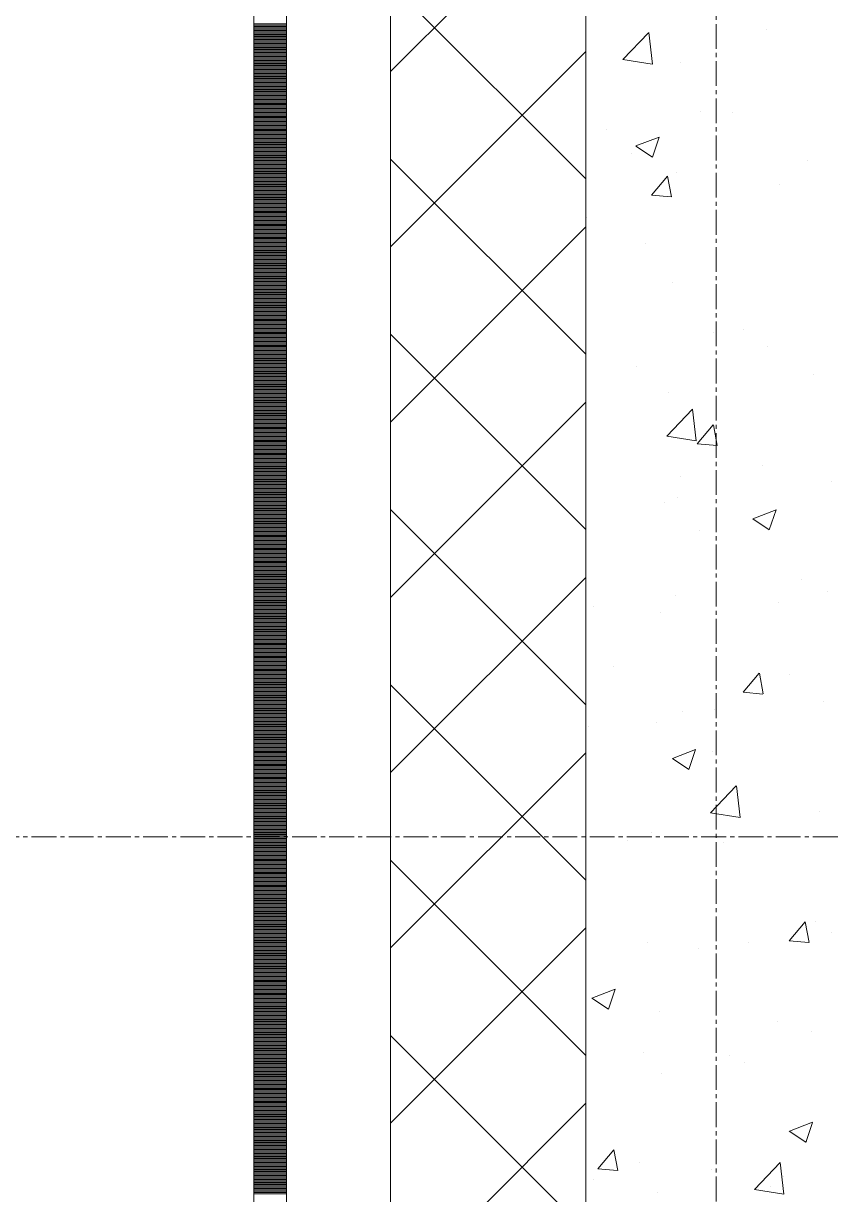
# Model space of a CAD drawing. Header units: millimetres. Extents: x 538266 to 1167394, y 114608 to 637157.
# Drawn here: x 828706 to 829327, y 143438 to 144338 of the extents above; entities that cross this region are included whole.
import ezdxf
from ezdxf.enums import TextEntityAlignment as Align

# ---------------------------------------------------------------- set-up
doc = ezdxf.new("R2010")
doc.units = ezdxf.units.MM
doc.linetypes.add('CENTER2', pattern=[28.575, 19.05, -3.175, 3.175, -3.175])
doc.linetypes.add('DASHED', pattern=[19.05, 12.7, -6.35])
doc.layers.get('Defpoints').update_dxf_attribs({"color": 140})
doc.layers.add('АР_Делит', color=120, linetype='Continuous', lineweight=0, plot=False)
for name, color, linetype, lineweight in [('АР_Стены ПЕНОблок', 52, 'Continuous', 20), ('АР_Тонкая', 254, 'Continuous', 5), ('АР_Утеплитель', 31, 'Continuous', 0), ('АР_Штриховка', 8, 'Continuous', 0)]:
    doc.layers.add(name, color=color, linetype=linetype, lineweight=lineweight)
doc.layers.add('РД_Оси_100', color=7, linetype='Continuous', lineweight=0, true_color=0x525252)
doc.styles.add('style1', font='ARIALN.TTF')

# ---------------------------------------------------------------- blocks, each defined once
blk = doc.blocks.new('2_этаж')
at = {"layer": 'АР_Стены ПЕНОблок', "color": 18, "linetype": 'Continuous', "lineweight": 20, "true_color": 0x000000}
blk.add_line((672773.57, 213213.25), (672773.57, 137013.25), dxfattribs=at)
at = {"layer": 'АР_Тонкая', "color": 18, "linetype": 'Continuous', "lineweight": 5, "true_color": 0x000000}
for p, q in [((672518.57, 213213.25), (672518.57, 137013.25)), ((672543.57, 213213.25), (672543.57, 137013.25)), ((672543.57, 137013.25), (672543.57, 213213.25)), ((672623.57, 137013.25), (672623.57, 213213.25))]:
    blk.add_line(p, q, dxfattribs=at)
at = {"layer": 'АР_Утеплитель', "color": 18, "linetype": 'Continuous', "lineweight": 0, "true_color": 0x000000}
for p, q in [((672623.57, 213213.25), (672623.57, 137013.25)), ((672773.57, 137013.25), (672773.57, 213213.25))]:
    blk.add_line(p, q, dxfattribs=at)
at = {"layer": 'АР_Штриховка', "color": 18, "linetype": 'Continuous', "lineweight": 0, "true_color": 0x000000}
for p, q in [((672623.57, 144301.45), (672773.57, 144451.45)), ((672773.57, 144218.88), (672623.57, 144368.88)), ((672518.57, 144338), (672543.57, 144338)), ((672518.57, 144337), (672543.57, 144337)), ((672518.57, 144336), (672543.57, 144336)), ((672518.57, 144335), (672543.57, 144335)), ((672518.57, 144334), (672543.57, 144334)), ((672518.57, 144333), (672543.57, 144333)), ((672518.57, 144332), (672543.57, 144332)), ((672518.57, 144331), (672543.57, 144331)), ((672518.57, 144330), (672543.57, 144330)), ((672518.57, 144329), (672543.57, 144329)), ((672518.57, 144328), (672543.57, 144328)), ((672518.57, 144327), (672543.57, 144327)), ((672518.57, 144326), (672543.57, 144326)), ((672518.57, 144325), (672543.57, 144325)), ((672801.96, 144310.69), (672821.74, 144331.31)), ((672824.59, 144307.19), (672821.78, 144331.32)), ((672912.5, 144333.44), (672912.5, 144333.44)), ((672518.57, 144324), (672543.57, 144324)), ((672518.57, 144323), (672543.57, 144323)), ((672518.57, 144322), (672543.57, 144322)), ((672518.57, 144321), (672543.57, 144321)), ((672518.57, 144320), (672543.57, 144320)), ((672518.57, 144319), (672543.57, 144319)), ((672518.57, 144318), (672543.57, 144318)), ((672518.57, 144317), (672543.57, 144317)), ((672518.57, 144316), (672543.57, 144316)), ((672623.57, 144166.75), (672773.57, 144316.75)), ((672518.57, 144315), (672543.57, 144315)), ((672518.57, 144314), (672543.57, 144314)), ((672518.57, 144313), (672543.57, 144313)), ((672518.57, 144312), (672543.57, 144312)), ((672518.57, 144311), (672543.57, 144311)), ((672518.57, 144310), (672543.57, 144310)), ((672518.57, 144309), (672543.57, 144309)), ((672518.57, 144308), (672543.57, 144308)), ((672518.57, 144307), (672543.57, 144307)), ((672801.99, 144310.62), (672824.58, 144307.12)), ((672845.94, 144308.37), (672845.94, 144308.37)), ((672518.57, 144306), (672543.57, 144306)), ((672518.57, 144305), (672543.57, 144305)), ((672518.57, 144304), (672543.57, 144304)), ((672518.57, 144303), (672543.57, 144303)), ((672518.57, 144302), (672543.57, 144302)), ((672518.57, 144301), (672543.57, 144301)), ((672518.57, 144300), (672543.57, 144300)), ((672518.57, 144299), (672543.57, 144299)), ((672518.57, 144298), (672543.57, 144298)), ((672518.57, 144297), (672543.57, 144297)), ((672518.57, 144296), (672543.57, 144296)), ((672518.57, 144295), (672543.57, 144295)), ((672518.57, 144294), (672543.57, 144294)), ((672518.57, 144293), (672543.57, 144293)), ((672518.57, 144292), (672543.57, 144292)), ((672518.57, 144291), (672543.57, 144291)), ((672518.57, 144290), (672543.57, 144290)), ((672518.57, 144289), (672543.57, 144289)), ((672518.57, 144288), (672543.57, 144288)), ((672518.57, 144287), (672543.57, 144287)), ((672518.57, 144286), (672543.57, 144286)), ((672518.57, 144285), (672543.57, 144285)), ((672518.57, 144284), (672543.57, 144284)), ((672518.57, 144283), (672543.57, 144283)), ((672518.57, 144282), (672543.57, 144282)), ((672518.57, 144281), (672543.57, 144281)), ((672518.57, 144280), (672543.57, 144280)), ((672518.57, 144279), (672543.57, 144279)), ((672518.57, 144278), (672543.57, 144278)), ((672518.57, 144277), (672543.57, 144277)), ((672518.57, 144276), (672543.57, 144276)), ((672518.57, 144275), (672543.57, 144275)), ((672518.57, 144274), (672543.57, 144274)), ((672518.57, 144273), (672543.57, 144273)), ((672518.57, 144272), (672543.57, 144272)), ((672518.57, 144271), (672543.57, 144271)), ((672861.59, 144270.66), (672861.59, 144270.66)), ((672518.57, 144270), (672543.57, 144270)), ((672518.57, 144269), (672543.57, 144269)), ((672518.57, 144268), (672543.57, 144268)), ((672518.57, 144267), (672543.57, 144267)), ((672518.57, 144266), (672543.57, 144266)), ((672518.57, 144265), (672543.57, 144265)), ((672518.57, 144264), (672543.57, 144264)), ((672518.57, 144263), (672543.57, 144263)), ((672518.57, 144262), (672543.57, 144262)), ((672885.94, 144269.75), (672885.94, 144269.75)), ((672518.57, 144261), (672543.57, 144261)), ((672518.57, 144260), (672543.57, 144260)), ((672518.57, 144259), (672543.57, 144259)), ((672518.57, 144258), (672543.57, 144258)), ((672518.57, 144257), (672543.57, 144257)), ((672518.57, 144256), (672543.57, 144256)), ((672518.57, 144255), (672543.57, 144255)), ((672518.57, 144254), (672543.57, 144254)), ((672518.57, 144253), (672543.57, 144253)), ((672789.74, 144257.08), (672789.74, 144257.08)), ((672518.57, 144252), (672543.57, 144252)), ((672518.57, 144251), (672543.57, 144251)), ((672518.57, 144250), (672543.57, 144250)), ((672518.57, 144249), (672543.57, 144249)), ((672518.57, 144248), (672543.57, 144248)), ((672518.57, 144247), (672543.57, 144247)), ((672518.57, 144246), (672543.57, 144246)), ((672518.57, 144245), (672543.57, 144245)), ((672518.57, 144244), (672543.57, 144244)), ((672811.96, 144244.12), (672824.6, 144235.6)), ((672812.02, 144244.25), (672829.8, 144251.07)), ((672824.61, 144235.6), (672829.76, 144250.95)), ((672518.57, 144243), (672543.57, 144243)), ((672518.57, 144242), (672543.57, 144242)), ((672518.57, 144241), (672543.57, 144241)), ((672518.57, 144240), (672543.57, 144240)), ((672518.57, 144239), (672543.57, 144239)), ((672518.57, 144238), (672543.57, 144238)), ((672518.57, 144237), (672543.57, 144237)), ((672518.57, 144236), (672543.57, 144236)), ((672518.57, 144235), (672543.57, 144235)), ((672808.41, 144238.45), (672808.41, 144238.45)), ((672518.57, 144234), (672543.57, 144234)), ((672518.57, 144233), (672543.57, 144233)), ((672518.57, 144232), (672543.57, 144232)), ((672518.57, 144231), (672543.57, 144231)), ((672518.57, 144230), (672543.57, 144230)), ((672518.57, 144229), (672543.57, 144229)), ((672518.57, 144228), (672543.57, 144228)), ((672518.57, 144227), (672543.57, 144227)), ((672518.57, 144226), (672543.57, 144226)), ((672773.57, 144084.18), (672623.57, 144234.18)), ((672944, 144232.72), (672944, 144232.72)), ((672518.57, 144225), (672543.57, 144225)), ((672518.57, 144224), (672543.57, 144224)), ((672518.57, 144223), (672543.57, 144223)), ((672518.57, 144222), (672543.57, 144222)), ((672518.57, 144221), (672543.57, 144221)), ((672518.57, 144220), (672543.57, 144220)), ((672518.57, 144219), (672543.57, 144219)), ((672518.57, 144218), (672543.57, 144218)), ((672518.57, 144217), (672543.57, 144217)), ((672823.88, 144206.49), (672836.13, 144221.08)), ((672839.21, 144205.19), (672836.27, 144221.11)), ((672842.85, 144223.81), (672842.85, 144223.81)), ((672518.57, 144216), (672543.57, 144216)), ((672518.57, 144215), (672543.57, 144215)), ((672518.57, 144214), (672543.57, 144214)), ((672518.57, 144213), (672543.57, 144213)), ((672518.57, 144212), (672543.57, 144212)), ((672518.57, 144211), (672543.57, 144211)), ((672518.57, 144210), (672543.57, 144210)), ((672518.57, 144209), (672543.57, 144209)), ((672518.57, 144208), (672543.57, 144208)), ((672922.45, 144214.89), (672922.45, 144214.89)), ((672518.57, 144207), (672543.57, 144207)), ((672518.57, 144206), (672543.57, 144206)), ((672518.57, 144205), (672543.57, 144205)), ((672518.57, 144204), (672543.57, 144204)), ((672518.57, 144203), (672543.57, 144203)), ((672518.57, 144202), (672543.57, 144202)), ((672518.57, 144201), (672543.57, 144201)), ((672518.57, 144200), (672543.57, 144200)), ((672518.57, 144199), (672543.57, 144199)), ((672823.88, 144206.49), (672839.06, 144205.16)), ((672518.57, 144198), (672543.57, 144198)), ((672518.57, 144197), (672543.57, 144197)), ((672518.57, 144196), (672543.57, 144196)), ((672518.57, 144195), (672543.57, 144195)), ((672518.57, 144194), (672543.57, 144194)), ((672518.57, 144193), (672543.57, 144193)), ((672518.57, 144192), (672543.57, 144192)), ((672518.57, 144191), (672543.57, 144191)), ((672518.57, 144190), (672543.57, 144190)), ((672518.57, 144189), (672543.57, 144189)), ((672518.57, 144188), (672543.57, 144188)), ((672518.57, 144187), (672543.57, 144187)), ((672518.57, 144186), (672543.57, 144186)), ((672518.57, 144185), (672543.57, 144185)), ((672518.57, 144184), (672543.57, 144184)), ((672518.57, 144183), (672543.57, 144183)), ((672518.57, 144182), (672543.57, 144182)), ((672518.57, 144181), (672543.57, 144181)), ((672623.57, 144032.04), (672773.57, 144182.04)), ((672774.32, 144189.46), (672774.32, 144189.46)), ((672518.57, 144180), (672543.57, 144180)), ((672518.57, 144179), (672543.57, 144179)), ((672518.57, 144178), (672543.57, 144178)), ((672518.57, 144177), (672543.57, 144177)), ((672518.57, 144176), (672543.57, 144176)), ((672518.57, 144175), (672543.57, 144175)), ((672518.57, 144174), (672543.57, 144174)), ((672518.57, 144173), (672543.57, 144173)), ((672518.57, 144172), (672543.57, 144172)), ((672518.57, 144171), (672543.57, 144171)), ((672518.57, 144170), (672543.57, 144170)), ((672518.57, 144169), (672543.57, 144169)), ((672518.57, 144168), (672543.57, 144168)), ((672518.57, 144167), (672543.57, 144167)), ((672518.57, 144166), (672543.57, 144166)), ((672518.57, 144165), (672543.57, 144165)), ((672518.57, 144164), (672543.57, 144164)), ((672518.57, 144163), (672543.57, 144163)), ((672819.12, 144169.56), (672819.12, 144169.56)), ((672518.57, 144162), (672543.57, 144162)), ((672518.57, 144161), (672543.57, 144161)), ((672518.57, 144160), (672543.57, 144160)), ((672518.57, 144159), (672543.57, 144159)), ((672518.57, 144158), (672543.57, 144158)), ((672518.57, 144157), (672543.57, 144157)), ((672518.57, 144156), (672543.57, 144156)), ((672518.57, 144155), (672543.57, 144155)), ((672518.57, 144154), (672543.57, 144154)), ((672518.57, 144153), (672543.57, 144153)), ((672518.57, 144152), (672543.57, 144152)), ((672518.57, 144151), (672543.57, 144151)), ((672518.57, 144150), (672543.57, 144150)), ((672518.57, 144149), (672543.57, 144149)), ((672518.57, 144148), (672543.57, 144148)), ((672518.57, 144147), (672543.57, 144147)), ((672518.57, 144146), (672543.57, 144146)), ((672518.57, 144145), (672543.57, 144145)), ((672518.57, 144144), (672543.57, 144144)), ((672518.57, 144143), (672543.57, 144143)), ((672518.57, 144142), (672543.57, 144142)), ((672518.57, 144141), (672543.57, 144141)), ((672518.57, 144140), (672543.57, 144140)), ((672518.57, 144139), (672543.57, 144139)), ((672518.57, 144138), (672543.57, 144138)), ((672518.57, 144137), (672543.57, 144137)), ((672518.57, 144136), (672543.57, 144136)), ((672839.76, 144139.26), (672839.76, 144139.26)), ((672518.57, 144135), (672543.57, 144135)), ((672518.57, 144134), (672543.57, 144134)), ((672518.57, 144133), (672543.57, 144133)), ((672518.57, 144132), (672543.57, 144132)), ((672518.57, 144131), (672543.57, 144131)), ((672518.57, 144130), (672543.57, 144130)), ((672518.57, 144129), (672543.57, 144129)), ((672518.57, 144128), (672543.57, 144128)), ((672518.57, 144127), (672543.57, 144127)), ((672518.57, 144126), (672543.57, 144126)), ((672518.57, 144125), (672543.57, 144125)), ((672518.57, 144124), (672543.57, 144124)), ((672518.57, 144123), (672543.57, 144123)), ((672518.57, 144122), (672543.57, 144122)), ((672518.57, 144121), (672543.57, 144121)), ((672518.57, 144120), (672543.57, 144120)), ((672518.57, 144119), (672543.57, 144119)), ((672518.57, 144118), (672543.57, 144118)), ((672518.57, 144117), (672543.57, 144117)), ((672518.57, 144116), (672543.57, 144116)), ((672518.57, 144115), (672543.57, 144115)), ((672518.57, 144114), (672543.57, 144114)), ((672518.57, 144113), (672543.57, 144113)), ((672518.57, 144112), (672543.57, 144112)), ((672518.57, 144111), (672543.57, 144111)), ((672518.57, 144110), (672543.57, 144110)), ((672518.57, 144109), (672543.57, 144109)), ((672518.57, 144108), (672543.57, 144108)), ((672518.57, 144107), (672543.57, 144107)), ((672518.57, 144106), (672543.57, 144106)), ((672518.57, 144105), (672543.57, 144105)), ((672518.57, 144104), (672543.57, 144104)), ((672518.57, 144103), (672543.57, 144103)), ((672518.57, 144102), (672543.57, 144102)), ((672518.57, 144101), (672543.57, 144101)), ((672518.57, 144100), (672543.57, 144100)), ((672871.33, 144100.57), (672871.33, 144100.57)), ((672894.54, 144102.93), (672894.54, 144102.93)), ((672518.57, 144099), (672543.57, 144099)), ((672518.57, 144098), (672543.57, 144098)), ((672518.57, 144097), (672543.57, 144097)), ((672518.57, 144096), (672543.57, 144096)), ((672518.57, 144095), (672543.57, 144095)), ((672518.57, 144094), (672543.57, 144094)), ((672518.57, 144093), (672543.57, 144093)), ((672518.57, 144092), (672543.57, 144092)), ((672518.57, 144091), (672543.57, 144091)), ((672773.57, 143949.48), (672623.57, 144099.48)), ((672912.72, 144090.5), (672912.72, 144090.5)), ((672518.57, 144090), (672543.57, 144090)), ((672518.57, 144089), (672543.57, 144089)), ((672518.57, 144088), (672543.57, 144088)), ((672518.57, 144087), (672543.57, 144087)), ((672518.57, 144086), (672543.57, 144086)), ((672518.57, 144085), (672543.57, 144085)), ((672518.57, 144084), (672543.57, 144084)), ((672518.57, 144083), (672543.57, 144083)), ((672518.57, 144082), (672543.57, 144082)), ((672518.57, 144081), (672543.57, 144081)), ((672518.57, 144080), (672543.57, 144080)), ((672518.57, 144079), (672543.57, 144079)), ((672518.57, 144078), (672543.57, 144078)), ((672518.57, 144077), (672543.57, 144077)), ((672518.57, 144076), (672543.57, 144076)), ((672518.57, 144075), (672543.57, 144075)), ((672518.57, 144074), (672543.57, 144074)), ((672518.57, 144073), (672543.57, 144073)), ((672812.51, 144074.54), (672812.51, 144074.54)), ((672518.57, 144072), (672543.57, 144072)), ((672518.57, 144071), (672543.57, 144071)), ((672518.57, 144070), (672543.57, 144070)), ((672518.57, 144069), (672543.57, 144069)), ((672518.57, 144068), (672543.57, 144068)), ((672518.57, 144067), (672543.57, 144067)), ((672518.57, 144066), (672543.57, 144066)), ((672518.57, 144065), (672543.57, 144065)), ((672518.57, 144064), (672543.57, 144064)), ((672948.1, 144068.81), (672948.1, 144068.81)), ((672518.57, 144063), (672543.57, 144063)), ((672518.57, 144062), (672543.57, 144062)), ((672518.57, 144061), (672543.57, 144061)), ((672518.57, 144060), (672543.57, 144060)), ((672518.57, 144059), (672543.57, 144059)), ((672518.57, 144058), (672543.57, 144058)), ((672518.57, 144057), (672543.57, 144057)), ((672518.57, 144056), (672543.57, 144056)), ((672518.57, 144055), (672543.57, 144055)), ((672836.67, 144054.7), (672836.67, 144054.7)), ((672518.57, 144054), (672543.57, 144054)), ((672518.57, 144053), (672543.57, 144053)), ((672518.57, 144052), (672543.57, 144052)), ((672518.57, 144051), (672543.57, 144051)), ((672518.57, 144050), (672543.57, 144050)), ((672518.57, 144049), (672543.57, 144049)), ((672518.57, 144048), (672543.57, 144048)), ((672518.57, 144047), (672543.57, 144047)), ((672518.57, 144046), (672543.57, 144046)), ((672623.57, 143897.34), (672773.57, 144047.34)), ((672518.57, 144045), (672543.57, 144045)), ((672518.57, 144044), (672543.57, 144044)), ((672518.57, 144043), (672543.57, 144043)), ((672518.57, 144042), (672543.57, 144042)), ((672518.57, 144041), (672543.57, 144041)), ((672518.57, 144040), (672543.57, 144040)), ((672518.57, 144039), (672543.57, 144039)), ((672518.57, 144038), (672543.57, 144038)), ((672518.57, 144037), (672543.57, 144037)), ((672835.63, 144021.22), (672855.41, 144041.84)), ((672858.26, 144017.72), (672855.46, 144041.85)), ((672518.57, 144036), (672543.57, 144036)), ((672518.57, 144035), (672543.57, 144035)), ((672518.57, 144034), (672543.57, 144034)), ((672518.57, 144033), (672543.57, 144033)), ((672518.57, 144032), (672543.57, 144032)), ((672518.57, 144031), (672543.57, 144031)), ((672518.57, 144030), (672543.57, 144030)), ((672518.57, 144029), (672543.57, 144029)), ((672518.57, 144028), (672543.57, 144028)), ((672859.13, 144015.43), (672871.37, 144030.03)), ((672874.45, 144014.13), (672871.51, 144030.05)), ((672518.57, 144027), (672543.57, 144027)), ((672518.57, 144026), (672543.57, 144026)), ((672518.57, 144025), (672543.57, 144025)), ((672518.57, 144024), (672543.57, 144024)), ((672518.57, 144023), (672543.57, 144023)), ((672518.57, 144022), (672543.57, 144022)), ((672518.57, 144021), (672543.57, 144021)), ((672518.57, 144020), (672543.57, 144020)), ((672518.57, 144019), (672543.57, 144019)), ((672835.66, 144021.16), (672858.25, 144017.65)), ((672518.57, 144018), (672543.57, 144018)), ((672518.57, 144017), (672543.57, 144017)), ((672518.57, 144016), (672543.57, 144016)), ((672518.57, 144015), (672543.57, 144015)), ((672518.57, 144014), (672543.57, 144014)), ((672518.57, 144013), (672543.57, 144013)), ((672518.57, 144012), (672543.57, 144012)), ((672518.57, 144011), (672543.57, 144011)), ((672518.57, 144010), (672543.57, 144010)), ((672859.13, 144015.43), (672874.31, 144014.1)), ((672518.57, 144009), (672543.57, 144009)), ((672518.57, 144008), (672543.57, 144008)), ((672518.57, 144007), (672543.57, 144007)), ((672518.57, 144006), (672543.57, 144006)), ((672518.57, 144005), (672543.57, 144005)), ((672518.57, 144004), (672543.57, 144004)), ((672518.57, 144003), (672543.57, 144003)), ((672518.57, 144002), (672543.57, 144002)), ((672518.57, 144001), (672543.57, 144001)), ((672518.57, 144000), (672543.57, 144000)), ((672518.57, 143999), (672543.57, 143999)), ((672518.57, 143998), (672543.57, 143998)), ((672518.57, 143997), (672543.57, 143997)), ((672518.57, 143996), (672543.57, 143996)), ((672518.57, 143995), (672543.57, 143995)), ((672518.57, 143994), (672543.57, 143994)), ((672518.57, 143993), (672543.57, 143993)), ((672518.57, 143992), (672543.57, 143992)), ((672909.48, 143998.69), (672909.48, 143998.69)), ((672518.57, 143991), (672543.57, 143991)), ((672518.57, 143990), (672543.57, 143990)), ((672518.57, 143989), (672543.57, 143989)), ((672518.57, 143988), (672543.57, 143988)), ((672518.57, 143987), (672543.57, 143987)), ((672518.57, 143986), (672543.57, 143986)), ((672518.57, 143985), (672543.57, 143985)), ((672518.57, 143984), (672543.57, 143984)), ((672518.57, 143983), (672543.57, 143983)), ((672845.9, 143990.32), (672845.9, 143990.32)), ((672961.88, 143986.41), (672961.88, 143986.41)), ((672518.57, 143982), (672543.57, 143982)), ((672518.57, 143981), (672543.57, 143981)), ((672518.57, 143980), (672543.57, 143980)), ((672518.57, 143979), (672543.57, 143979)), ((672518.57, 143978), (672543.57, 143978)), ((672518.57, 143977), (672543.57, 143977)), ((672518.57, 143976), (672543.57, 143976)), ((672518.57, 143975), (672543.57, 143975)), ((672518.57, 143974), (672543.57, 143974)), ((672844.01, 143973.82), (672844.01, 143973.82)), ((672518.57, 143973), (672543.57, 143973)), ((672518.57, 143972), (672543.57, 143972)), ((672518.57, 143971), (672543.57, 143971)), ((672518.57, 143970), (672543.57, 143970)), ((672518.57, 143969), (672543.57, 143969)), ((672518.57, 143968), (672543.57, 143968)), ((672518.57, 143967), (672543.57, 143967)), ((672518.57, 143966), (672543.57, 143966)), ((672518.57, 143965), (672543.57, 143965)), ((672773.57, 143814.77), (672623.57, 143964.77)), ((672833.58, 143970.15), (672833.58, 143970.15)), ((672901.83, 143957.79), (672919.62, 143964.62)), ((672914.42, 143949.15), (672919.57, 143964.49)), ((672518.57, 143964), (672543.57, 143964)), ((672518.57, 143963), (672543.57, 143963)), ((672518.57, 143962), (672543.57, 143962)), ((672518.57, 143961), (672543.57, 143961)), ((672518.57, 143960), (672543.57, 143960)), ((672518.57, 143959), (672543.57, 143959)), ((672518.57, 143958), (672543.57, 143958)), ((672518.57, 143957), (672543.57, 143957)), ((672518.57, 143956), (672543.57, 143956)), ((672901.78, 143957.67), (672914.41, 143949.15)), ((672518.57, 143955), (672543.57, 143955)), ((672518.57, 143954), (672543.57, 143954)), ((672518.57, 143953), (672543.57, 143953)), ((672518.57, 143952), (672543.57, 143952)), ((672518.57, 143951), (672543.57, 143951)), ((672518.57, 143950), (672543.57, 143950)), ((672518.57, 143949), (672543.57, 143949)), ((672518.57, 143948), (672543.57, 143948)), ((672518.57, 143947), (672543.57, 143947)), ((672860.84, 143949.02), (672860.84, 143949.02)), ((672518.57, 143946), (672543.57, 143946)), ((672518.57, 143945), (672543.57, 143945)), ((672518.57, 143944), (672543.57, 143944)), ((672518.57, 143943), (672543.57, 143943)), ((672518.57, 143942), (672543.57, 143942)), ((672518.57, 143941), (672543.57, 143941)), ((672518.57, 143940), (672543.57, 143940)), ((672518.57, 143939), (672543.57, 143939)), ((672518.57, 143938), (672543.57, 143938)), ((672518.57, 143937), (672543.57, 143937)), ((672518.57, 143936), (672543.57, 143936)), ((672518.57, 143935), (672543.57, 143935)), ((672518.57, 143934), (672543.57, 143934)), ((672518.57, 143933), (672543.57, 143933)), ((672518.57, 143932), (672543.57, 143932)), ((672518.57, 143931), (672543.57, 143931)), ((672518.57, 143930), (672543.57, 143930)), ((672518.57, 143929), (672543.57, 143929)), ((672518.57, 143928), (672543.57, 143928)), ((672518.57, 143927), (672543.57, 143927)), ((672518.57, 143926), (672543.57, 143926)), ((672518.57, 143925), (672543.57, 143925)), ((672518.57, 143924), (672543.57, 143924)), ((672518.57, 143923), (672543.57, 143923)), ((672518.57, 143922), (672543.57, 143922)), ((672518.57, 143921), (672543.57, 143921)), ((672518.57, 143920), (672543.57, 143920)), ((672518.57, 143919), (672543.57, 143919)), ((672518.57, 143918), (672543.57, 143918)), ((672518.57, 143917), (672543.57, 143917)), ((672518.57, 143916), (672543.57, 143916)), ((672518.57, 143915), (672543.57, 143915)), ((672518.57, 143914), (672543.57, 143914)), ((672518.57, 143913), (672543.57, 143913)), ((672518.57, 143912), (672543.57, 143912)), ((672518.57, 143911), (672543.57, 143911)), ((672623.57, 143762.63), (672773.57, 143912.63)), ((672938.86, 143911.18), (672938.86, 143911.18)), ((672518.57, 143910), (672543.57, 143910)), ((672518.57, 143909), (672543.57, 143909)), ((672518.57, 143908), (672543.57, 143908)), ((672518.57, 143907), (672543.57, 143907)), ((672518.57, 143906), (672543.57, 143906)), ((672518.57, 143905), (672543.57, 143905)), ((672518.57, 143904), (672543.57, 143904)), ((672518.57, 143903), (672543.57, 143903)), ((672518.57, 143902), (672543.57, 143902)), ((672958.79, 143901.85), (672958.79, 143901.85)), ((672518.57, 143901), (672543.57, 143901)), ((672518.57, 143900), (672543.57, 143900)), ((672518.57, 143899), (672543.57, 143899)), ((672518.57, 143898), (672543.57, 143898)), ((672518.57, 143897), (672543.57, 143897)), ((672518.57, 143896), (672543.57, 143896)), ((672518.57, 143895), (672543.57, 143895)), ((672518.57, 143894), (672543.57, 143894)), ((672518.57, 143893), (672543.57, 143893)), ((672842.66, 143898.51), (672842.66, 143898.51)), ((672921.7, 143893.25), (672921.7, 143893.25)), ((672518.57, 143892), (672543.57, 143892)), ((672518.57, 143891), (672543.57, 143891)), ((672518.57, 143890), (672543.57, 143890)), ((672518.57, 143889), (672543.57, 143889)), ((672518.57, 143888), (672543.57, 143888)), ((672518.57, 143887), (672543.57, 143887)), ((672518.57, 143886), (672543.57, 143886)), ((672518.57, 143885), (672543.57, 143885)), ((672518.57, 143884), (672543.57, 143884)), ((672779.08, 143890.14), (672779.08, 143890.14)), ((672830.49, 143885.59), (672830.49, 143885.59)), ((672518.57, 143883), (672543.57, 143883)), ((672518.57, 143882), (672543.57, 143882)), ((672518.57, 143881), (672543.57, 143881)), ((672518.57, 143880), (672543.57, 143880)), ((672518.57, 143879), (672543.57, 143879)), ((672518.57, 143878), (672543.57, 143878)), ((672518.57, 143877), (672543.57, 143877)), ((672518.57, 143876), (672543.57, 143876)), ((672518.57, 143875), (672543.57, 143875)), ((672518.57, 143874), (672543.57, 143874)), ((672518.57, 143873), (672543.57, 143873)), ((672518.57, 143872), (672543.57, 143872)), ((672518.57, 143871), (672543.57, 143871)), ((672518.57, 143870), (672543.57, 143870)), ((672518.57, 143869), (672543.57, 143869)), ((672518.57, 143868), (672543.57, 143868)), ((672518.57, 143867), (672543.57, 143867)), ((672518.57, 143866), (672543.57, 143866)), ((672773.57, 143867.82), (672773.57, 143867.82)), ((672518.57, 143865), (672543.57, 143865)), ((672518.57, 143864), (672543.57, 143864)), ((672518.57, 143863), (672543.57, 143863)), ((672518.57, 143862), (672543.57, 143862)), ((672518.57, 143861), (672543.57, 143861)), ((672518.57, 143860), (672543.57, 143860)), ((672518.57, 143859), (672543.57, 143859)), ((672518.57, 143858), (672543.57, 143858)), ((672518.57, 143857), (672543.57, 143857)), ((672518.57, 143856), (672543.57, 143856)), ((672518.57, 143855), (672543.57, 143855)), ((672518.57, 143854), (672543.57, 143854)), ((672518.57, 143853), (672543.57, 143853)), ((672518.57, 143852), (672543.57, 143852)), ((672518.57, 143851), (672543.57, 143851)), ((672518.57, 143850), (672543.57, 143850)), ((672518.57, 143849), (672543.57, 143849)), ((672518.57, 143848), (672543.57, 143848)), ((672518.57, 143847), (672543.57, 143847)), ((672518.57, 143846), (672543.57, 143846)), ((672518.57, 143845), (672543.57, 143845)), ((672518.57, 143844), (672543.57, 143844)), ((672518.57, 143843), (672543.57, 143843)), ((672518.57, 143842), (672543.57, 143842)), ((672518.57, 143841), (672543.57, 143841)), ((672518.57, 143840), (672543.57, 143840)), ((672518.57, 143839), (672543.57, 143839)), ((672794.55, 143844.02), (672794.55, 143844.02)), ((672894.37, 143824.38), (672906.61, 143838.97)), ((672909.69, 143823.07), (672906.76, 143838.99)), ((672518.57, 143838), (672543.57, 143838)), ((672518.57, 143837), (672543.57, 143837)), ((672518.57, 143836), (672543.57, 143836)), ((672518.57, 143835), (672543.57, 143835)), ((672518.57, 143834), (672543.57, 143834)), ((672518.57, 143833), (672543.57, 143833)), ((672518.57, 143832), (672543.57, 143832)), ((672518.57, 143831), (672543.57, 143831)), ((672518.57, 143830), (672543.57, 143830)), ((672773.57, 143680.07), (672623.57, 143830.07)), ((672930.14, 143838.29), (672930.14, 143838.29)), ((672518.57, 143829), (672543.57, 143829)), ((672518.57, 143828), (672543.57, 143828)), ((672518.57, 143827), (672543.57, 143827)), ((672518.57, 143826), (672543.57, 143826)), ((672518.57, 143825), (672543.57, 143825)), ((672518.57, 143824), (672543.57, 143824)), ((672518.57, 143823), (672543.57, 143823)), ((672518.57, 143822), (672543.57, 143822)), ((672518.57, 143821), (672543.57, 143821)), ((672894.37, 143824.37), (672909.55, 143823.05)), ((672518.57, 143820), (672543.57, 143820)), ((672518.57, 143819), (672543.57, 143819)), ((672518.57, 143818), (672543.57, 143818)), ((672518.57, 143817), (672543.57, 143817)), ((672518.57, 143816), (672543.57, 143816)), ((672518.57, 143815), (672543.57, 143815)), ((672518.57, 143814), (672543.57, 143814)), ((672518.57, 143813), (672543.57, 143813)), ((672518.57, 143812), (672543.57, 143812)), ((672955.7, 143817.3), (672955.7, 143817.3)), ((672518.57, 143811), (672543.57, 143811)), ((672518.57, 143810), (672543.57, 143810)), ((672518.57, 143809), (672543.57, 143809)), ((672518.57, 143808), (672543.57, 143808)), ((672518.57, 143807), (672543.57, 143807)), ((672518.57, 143806), (672543.57, 143806)), ((672518.57, 143805), (672543.57, 143805)), ((672518.57, 143804), (672543.57, 143804)), ((672518.57, 143803), (672543.57, 143803)), ((672848.1, 143809.9), (672848.1, 143809.9)), ((672872.04, 143811), (672872.04, 143811)), ((672518.57, 143802), (672543.57, 143802)), ((672518.57, 143801), (672543.57, 143801)), ((672518.57, 143800), (672543.57, 143800)), ((672518.57, 143799), (672543.57, 143799)), ((672518.57, 143798), (672543.57, 143798)), ((672518.57, 143797), (672543.57, 143797)), ((672518.57, 143796), (672543.57, 143796)), ((672518.57, 143795), (672543.57, 143795)), ((672518.57, 143794), (672543.57, 143794)), ((672775.84, 143798.33), (672775.84, 143798.33)), ((672827.41, 143801.04), (672827.41, 143801.04)), ((672518.57, 143793), (672543.57, 143793)), ((672518.57, 143792), (672543.57, 143792)), ((672518.57, 143791), (672543.57, 143791)), ((672518.57, 143790), (672543.57, 143790)), ((672518.57, 143789), (672543.57, 143789)), ((672518.57, 143788), (672543.57, 143788)), ((672518.57, 143787), (672543.57, 143787)), ((672518.57, 143786), (672543.57, 143786)), ((672518.57, 143785), (672543.57, 143785)), ((672518.57, 143784), (672543.57, 143784)), ((672518.57, 143783), (672543.57, 143783)), ((672518.57, 143782), (672543.57, 143782)), ((672518.57, 143781), (672543.57, 143781)), ((672518.57, 143780), (672543.57, 143780)), ((672518.57, 143779), (672543.57, 143779)), ((672518.57, 143778), (672543.57, 143778)), ((672518.57, 143777), (672543.57, 143777)), ((672518.57, 143776), (672543.57, 143776)), ((672623.57, 143627.93), (672773.57, 143777.93)), ((672840.03, 143773.61), (672857.81, 143780.43)), ((672852.62, 143764.96), (672857.77, 143780.31)), ((672870.58, 143778.93), (672870.58, 143778.93)), ((672518.57, 143775), (672543.57, 143775)), ((672518.57, 143774), (672543.57, 143774)), ((672518.57, 143773), (672543.57, 143773)), ((672518.57, 143772), (672543.57, 143772)), ((672518.57, 143771), (672543.57, 143771)), ((672518.57, 143770), (672543.57, 143770)), ((672518.57, 143769), (672543.57, 143769)), ((672518.57, 143768), (672543.57, 143768)), ((672518.57, 143767), (672543.57, 143767)), ((672839.97, 143773.48), (672852.61, 143764.96)), ((672518.57, 143766), (672543.57, 143766)), ((672518.57, 143765), (672543.57, 143765)), ((672518.57, 143764), (672543.57, 143764)), ((672518.57, 143763), (672543.57, 143763)), ((672518.57, 143762), (672543.57, 143762)), ((672518.57, 143761), (672543.57, 143761)), ((672518.57, 143760), (672543.57, 143760)), ((672518.57, 143759), (672543.57, 143759)), ((672518.57, 143758), (672543.57, 143758)), ((672518.57, 143757), (672543.57, 143757)), ((672518.57, 143756), (672543.57, 143756)), ((672518.57, 143755), (672543.57, 143755)), ((672518.57, 143754), (672543.57, 143754)), ((672518.57, 143753), (672543.57, 143753)), ((672518.57, 143752), (672543.57, 143752)), ((672518.57, 143751), (672543.57, 143751)), ((672518.57, 143750), (672543.57, 143750)), ((672518.57, 143749), (672543.57, 143749)), ((672869.31, 143731.75), (672889.09, 143752.37)), ((672891.94, 143728.26), (672889.13, 143752.38)), ((672518.57, 143748), (672543.57, 143748)), ((672518.57, 143747), (672543.57, 143747)), ((672518.57, 143746), (672543.57, 143746)), ((672518.57, 143745), (672543.57, 143745)), ((672518.57, 143744), (672543.57, 143744)), ((672518.57, 143743), (672543.57, 143743)), ((672518.57, 143742), (672543.57, 143742)), ((672518.57, 143741), (672543.57, 143741)), ((672518.57, 143740), (672543.57, 143740)), ((672518.57, 143739), (672543.57, 143739)), ((672518.57, 143738), (672543.57, 143738)), ((672518.57, 143737), (672543.57, 143737)), ((672518.57, 143736), (672543.57, 143736)), ((672518.57, 143735), (672543.57, 143735)), ((672518.57, 143734), (672543.57, 143734)), ((672518.57, 143733), (672543.57, 143733)), ((672518.57, 143732), (672543.57, 143732)), ((672518.57, 143731), (672543.57, 143731)), ((672869.34, 143731.69), (672891.93, 143728.18)), ((672952.61, 143732.74), (672952.61, 143732.74)), ((672518.57, 143730), (672543.57, 143730)), ((672518.57, 143729), (672543.57, 143729)), ((672518.57, 143728), (672543.57, 143728)), ((672518.57, 143727), (672543.57, 143727)), ((672518.57, 143726), (672543.57, 143726)), ((672518.57, 143725), (672543.57, 143725)), ((672518.57, 143724), (672543.57, 143724)), ((672518.57, 143723), (672543.57, 143723)), ((672518.57, 143722), (672543.57, 143722)), ((672518.57, 143721), (672543.57, 143721)), ((672518.57, 143720), (672543.57, 143720)), ((672518.57, 143719), (672543.57, 143719)), ((672518.57, 143718), (672543.57, 143718)), ((672518.57, 143717), (672543.57, 143717)), ((672518.57, 143716), (672543.57, 143716)), ((672518.57, 143715), (672543.57, 143715)), ((672518.57, 143714), (672543.57, 143714)), ((672518.57, 143713), (672543.57, 143713)), ((672824.32, 143716.48), (672824.32, 143716.48)), ((672518.57, 143712), (672543.57, 143712)), ((672518.57, 143711), (672543.57, 143711)), ((672518.57, 143710), (672543.57, 143710)), ((672518.57, 143709), (672543.57, 143709)), ((672518.57, 143708), (672543.57, 143708)), ((672518.57, 143707), (672543.57, 143707)), ((672518.57, 143706), (672543.57, 143706)), ((672518.57, 143705), (672543.57, 143705)), ((672518.57, 143704), (672543.57, 143704)), ((672805.22, 143710.82), (672805.22, 143710.82)), ((672879.6, 143709.18), (672879.6, 143709.18)), ((672518.57, 143703), (672543.57, 143703)), ((672518.57, 143702), (672543.57, 143702)), ((672518.57, 143701), (672543.57, 143701)), ((672518.57, 143700), (672543.57, 143700)), ((672518.57, 143699), (672543.57, 143699)), ((672518.57, 143698), (672543.57, 143698)), ((672518.57, 143697), (672543.57, 143697)), ((672518.57, 143696), (672543.57, 143696)), ((672518.57, 143695), (672543.57, 143695)), ((672773.57, 143545.36), (672623.57, 143695.36)), ((672518.57, 143694), (672543.57, 143694)), ((672518.57, 143693), (672543.57, 143693)), ((672518.57, 143692), (672543.57, 143692)), ((672518.57, 143691), (672543.57, 143691)), ((672518.57, 143690), (672543.57, 143690)), ((672518.57, 143689), (672543.57, 143689)), ((672518.57, 143688), (672543.57, 143688)), ((672518.57, 143687), (672543.57, 143687)), ((672518.57, 143686), (672543.57, 143686)), ((672518.57, 143685), (672543.57, 143685)), ((672518.57, 143684), (672543.57, 143684)), ((672518.57, 143683), (672543.57, 143683)), ((672518.57, 143682), (672543.57, 143682)), ((672518.57, 143681), (672543.57, 143681)), ((672518.57, 143680), (672543.57, 143680)), ((672518.57, 143679), (672543.57, 143679)), ((672518.57, 143678), (672543.57, 143678)), ((672518.57, 143677), (672543.57, 143677)), ((672518.57, 143676), (672543.57, 143676)), ((672518.57, 143675), (672543.57, 143675)), ((672518.57, 143674), (672543.57, 143674)), ((672518.57, 143673), (672543.57, 143673)), ((672518.57, 143672), (672543.57, 143672)), ((672518.57, 143671), (672543.57, 143671)), ((672518.57, 143670), (672543.57, 143670)), ((672518.57, 143669), (672543.57, 143669)), ((672518.57, 143668), (672543.57, 143668)), ((672518.57, 143667), (672543.57, 143667)), ((672518.57, 143666), (672543.57, 143666)), ((672518.57, 143665), (672543.57, 143665)), ((672518.57, 143664), (672543.57, 143664)), ((672518.57, 143663), (672543.57, 143663)), ((672518.57, 143662), (672543.57, 143662)), ((672518.57, 143661), (672543.57, 143661)), ((672518.57, 143660), (672543.57, 143660)), ((672518.57, 143659), (672543.57, 143659)), ((672518.57, 143658), (672543.57, 143658)), ((672518.57, 143657), (672543.57, 143657)), ((672518.57, 143656), (672543.57, 143656)), ((672518.57, 143655), (672543.57, 143655)), ((672518.57, 143654), (672543.57, 143654)), ((672518.57, 143653), (672543.57, 143653)), ((672518.57, 143652), (672543.57, 143652)), ((672518.57, 143651), (672543.57, 143651)), ((672518.57, 143650), (672543.57, 143650)), ((672518.57, 143649), (672543.57, 143649)), ((672518.57, 143648), (672543.57, 143648)), ((672518.57, 143647), (672543.57, 143647)), ((672518.57, 143646), (672543.57, 143646)), ((672518.57, 143645), (672543.57, 143645)), ((672518.57, 143644), (672543.57, 143644)), ((672518.57, 143643), (672543.57, 143643)), ((672518.57, 143642), (672543.57, 143642)), ((672518.57, 143641), (672543.57, 143641)), ((672623.57, 143493.23), (672773.57, 143643.23)), ((672929.61, 143633.32), (672941.86, 143647.91)), ((672944.94, 143632.01), (672942, 143647.94)), ((672949.53, 143648.19), (672949.53, 143648.19)), ((672518.57, 143640), (672543.57, 143640)), ((672518.57, 143639), (672543.57, 143639)), ((672518.57, 143638), (672543.57, 143638)), ((672518.57, 143637), (672543.57, 143637)), ((672518.57, 143636), (672543.57, 143636)), ((672518.57, 143635), (672543.57, 143635)), ((672518.57, 143634), (672543.57, 143634)), ((672518.57, 143633), (672543.57, 143633)), ((672518.57, 143632), (672543.57, 143632)), ((672821.23, 143631.93), (672821.23, 143631.93)), ((672898.82, 143631.75), (672898.82, 143631.75)), ((672929.61, 143633.32), (672944.79, 143631.99)), ((672962.4, 143640.13), (672962.4, 143640.13)), ((672518.57, 143631), (672543.57, 143631)), ((672518.57, 143630), (672543.57, 143630)), ((672518.57, 143629), (672543.57, 143629)), ((672518.57, 143628), (672543.57, 143628)), ((672518.57, 143627), (672543.57, 143627)), ((672518.57, 143626), (672543.57, 143626)), ((672518.57, 143625), (672543.57, 143625)), ((672518.57, 143624), (672543.57, 143624)), ((672518.57, 143623), (672543.57, 143623)), ((672860.09, 143627.38), (672860.09, 143627.38)), ((672518.57, 143622), (672543.57, 143622)), ((672518.57, 143621), (672543.57, 143621)), ((672518.57, 143620), (672543.57, 143620)), ((672518.57, 143619), (672543.57, 143619)), ((672518.57, 143618), (672543.57, 143618)), ((672518.57, 143617), (672543.57, 143617)), ((672518.57, 143616), (672543.57, 143616)), ((672518.57, 143615), (672543.57, 143615)), ((672518.57, 143614), (672543.57, 143614)), ((672518.57, 143613), (672543.57, 143613)), ((672518.57, 143612), (672543.57, 143612)), ((672518.57, 143611), (672543.57, 143611)), ((672518.57, 143610), (672543.57, 143610)), ((672518.57, 143609), (672543.57, 143609)), ((672518.57, 143608), (672543.57, 143608)), ((672518.57, 143607), (672543.57, 143607)), ((672518.57, 143606), (672543.57, 143606)), ((672518.57, 143605), (672543.57, 143605)), ((672518.57, 143604), (672543.57, 143604)), ((672518.57, 143603), (672543.57, 143603)), ((672518.57, 143602), (672543.57, 143602)), ((672518.57, 143601), (672543.57, 143601)), ((672518.57, 143600), (672543.57, 143600)), ((672518.57, 143599), (672543.57, 143599)), ((672518.57, 143598), (672543.57, 143598)), ((672518.57, 143597), (672543.57, 143597)), ((672518.57, 143596), (672543.57, 143596)), ((672778.23, 143589.42), (672796.01, 143596.25)), ((672790.82, 143580.77), (672795.97, 143596.12)), ((672518.57, 143595), (672543.57, 143595)), ((672518.57, 143594), (672543.57, 143594)), ((672518.57, 143593), (672543.57, 143593)), ((672518.57, 143592), (672543.57, 143592)), ((672518.57, 143591), (672543.57, 143591)), ((672518.57, 143590), (672543.57, 143590)), ((672518.57, 143589), (672543.57, 143589)), ((672518.57, 143588), (672543.57, 143588)), ((672518.57, 143587), (672543.57, 143587)), ((672778.17, 143589.3), (672790.81, 143580.77)), ((672518.57, 143586), (672543.57, 143586)), ((672518.57, 143585), (672543.57, 143585)), ((672518.57, 143584), (672543.57, 143584)), ((672518.57, 143583), (672543.57, 143583)), ((672518.57, 143582), (672543.57, 143582)), ((672518.57, 143581), (672543.57, 143581)), ((672518.57, 143580), (672543.57, 143580)), ((672518.57, 143579), (672543.57, 143579)), ((672518.57, 143578), (672543.57, 143578)), ((672830.14, 143579.39), (672830.14, 143579.39)), ((672518.57, 143577), (672543.57, 143577)), ((672518.57, 143576), (672543.57, 143576)), ((672518.57, 143575), (672543.57, 143575)), ((672518.57, 143574), (672543.57, 143574)), ((672518.57, 143573), (672543.57, 143573)), ((672518.57, 143572), (672543.57, 143572)), ((672518.57, 143571), (672543.57, 143571)), ((672518.57, 143570), (672543.57, 143570)), ((672518.57, 143569), (672543.57, 143569)), ((672920.95, 143571.61), (672920.95, 143571.61)), ((672518.57, 143568), (672543.57, 143568)), ((672518.57, 143567), (672543.57, 143567)), ((672518.57, 143566), (672543.57, 143566)), ((672518.57, 143565), (672543.57, 143565)), ((672518.57, 143564), (672543.57, 143564)), ((672518.57, 143563), (672543.57, 143563)), ((672518.57, 143562), (672543.57, 143562)), ((672518.57, 143561), (672543.57, 143561)), ((672518.57, 143560), (672543.57, 143560)), ((672773.57, 143410.66), (672623.57, 143560.66)), ((672946.44, 143563.63), (672946.44, 143563.63)), ((672518.57, 143559), (672543.57, 143559)), ((672518.57, 143558), (672543.57, 143558)), ((672518.57, 143557), (672543.57, 143557)), ((672518.57, 143556), (672543.57, 143556)), ((672518.57, 143555), (672543.57, 143555)), ((672518.57, 143554), (672543.57, 143554)), ((672518.57, 143553), (672543.57, 143553)), ((672518.57, 143552), (672543.57, 143552)), ((672518.57, 143551), (672543.57, 143551)), ((672518.57, 143550), (672543.57, 143550)), ((672518.57, 143549), (672543.57, 143549)), ((672518.57, 143548), (672543.57, 143548)), ((672518.57, 143547), (672543.57, 143547)), ((672518.57, 143546), (672543.57, 143546)), ((672518.57, 143545), (672543.57, 143545)), ((672518.57, 143544), (672543.57, 143544)), ((672518.57, 143543), (672543.57, 143543)), ((672518.57, 143542), (672543.57, 143542)), ((672818.14, 143547.37), (672818.14, 143547.37)), ((672883.7, 143545.27), (672883.7, 143545.27)), ((672518.57, 143541), (672543.57, 143541)), ((672518.57, 143540), (672543.57, 143540)), ((672518.57, 143539), (672543.57, 143539)), ((672518.57, 143538), (672543.57, 143538)), ((672518.57, 143537), (672543.57, 143537)), ((672518.57, 143536), (672543.57, 143536)), ((672518.57, 143535), (672543.57, 143535)), ((672518.57, 143534), (672543.57, 143534)), ((672518.57, 143533), (672543.57, 143533)), ((672895.58, 143539.95), (672895.58, 143539.95)), ((672518.57, 143532), (672543.57, 143532)), ((672518.57, 143531), (672543.57, 143531)), ((672518.57, 143530), (672543.57, 143530)), ((672518.57, 143529), (672543.57, 143529)), ((672518.57, 143528), (672543.57, 143528)), ((672518.57, 143527), (672543.57, 143527)), ((672518.57, 143526), (672543.57, 143526)), ((672518.57, 143525), (672543.57, 143525)), ((672518.57, 143524), (672543.57, 143524)), ((672832, 143531.57), (672832, 143531.57)), ((672518.57, 143523), (672543.57, 143523)), ((672518.57, 143522), (672543.57, 143522)), ((672518.57, 143521), (672543.57, 143521)), ((672518.57, 143520), (672543.57, 143520)), ((672518.57, 143519), (672543.57, 143519)), ((672518.57, 143518), (672543.57, 143518)), ((672518.57, 143517), (672543.57, 143517)), ((672518.57, 143516), (672543.57, 143516)), ((672518.57, 143515), (672543.57, 143515)), ((672518.57, 143514), (672543.57, 143514)), ((672518.57, 143513), (672543.57, 143513)), ((672518.57, 143512), (672543.57, 143512)), ((672518.57, 143511), (672543.57, 143511)), ((672518.57, 143510), (672543.57, 143510)), ((672518.57, 143509), (672543.57, 143509)), ((672518.57, 143508), (672543.57, 143508)), ((672518.57, 143507), (672543.57, 143507)), ((672518.57, 143506), (672543.57, 143506)), ((672623.57, 143358.52), (672773.57, 143508.52)), ((672518.57, 143505), (672543.57, 143505)), ((672518.57, 143504), (672543.57, 143504)), ((672518.57, 143503), (672543.57, 143503)), ((672518.57, 143502), (672543.57, 143502)), ((672518.57, 143501), (672543.57, 143501)), ((672518.57, 143500), (672543.57, 143500)), ((672518.57, 143499), (672543.57, 143499)), ((672518.57, 143498), (672543.57, 143498)), ((672518.57, 143497), (672543.57, 143497)), ((672518.57, 143496), (672543.57, 143496)), ((672518.57, 143495), (672543.57, 143495)), ((672518.57, 143494), (672543.57, 143494)), ((672518.57, 143493), (672543.57, 143493)), ((672518.57, 143492), (672543.57, 143492)), ((672518.57, 143491), (672543.57, 143491)), ((672518.57, 143490), (672543.57, 143490)), ((672518.57, 143489), (672543.57, 143489)), ((672518.57, 143488), (672543.57, 143488)), ((672929.84, 143487.15), (672947.63, 143493.98)), ((672942.43, 143478.5), (672947.58, 143493.85)), ((672518.57, 143487), (672543.57, 143487)), ((672518.57, 143486), (672543.57, 143486)), ((672518.57, 143485), (672543.57, 143485)), ((672518.57, 143484), (672543.57, 143484)), ((672518.57, 143483), (672543.57, 143483)), ((672518.57, 143482), (672543.57, 143482)), ((672518.57, 143481), (672543.57, 143481)), ((672518.57, 143480), (672543.57, 143480)), ((672518.57, 143479), (672543.57, 143479)), ((672929.79, 143487.03), (672942.42, 143478.51)), ((672943.35, 143479.08), (672943.35, 143479.08)), ((672518.57, 143478), (672543.57, 143478)), ((672518.57, 143477), (672543.57, 143477)), ((672518.57, 143476), (672543.57, 143476)), ((672518.57, 143475), (672543.57, 143475)), ((672518.57, 143474), (672543.57, 143474)), ((672518.57, 143473), (672543.57, 143473)), ((672518.57, 143472), (672543.57, 143472)), ((672518.57, 143471), (672543.57, 143471)), ((672518.57, 143470), (672543.57, 143470)), ((672782.67, 143458.2), (672794.92, 143472.8)), ((672798, 143456.9), (672795.06, 143472.82)), ((672518.57, 143469), (672543.57, 143469)), ((672518.57, 143468), (672543.57, 143468)), ((672518.57, 143467), (672543.57, 143467)), ((672518.57, 143466), (672543.57, 143466)), ((672518.57, 143465), (672543.57, 143465)), ((672518.57, 143464), (672543.57, 143464)), ((672518.57, 143463), (672543.57, 143463)), ((672518.57, 143462), (672543.57, 143462)), ((672518.57, 143461), (672543.57, 143461)), ((672815.05, 143462.82), (672815.05, 143462.82)), ((672902.98, 143442.29), (672922.76, 143462.9)), ((672925.61, 143438.79), (672922.81, 143462.91)), ((672518.57, 143460), (672543.57, 143460)), ((672518.57, 143459), (672543.57, 143459)), ((672518.57, 143458), (672543.57, 143458)), ((672518.57, 143457), (672543.57, 143457)), ((672518.57, 143456), (672543.57, 143456)), ((672518.57, 143455), (672543.57, 143455)), ((672518.57, 143454), (672543.57, 143454)), ((672518.57, 143453), (672543.57, 143453)), ((672518.57, 143452), (672543.57, 143452)), ((672782.67, 143458.2), (672797.85, 143456.87)), ((672869.83, 143457.29), (672869.83, 143457.29)), ((672924.96, 143452.43), (672924.96, 143452.43)), ((672518.57, 143451), (672543.57, 143451)), ((672518.57, 143450), (672543.57, 143450)), ((672518.57, 143449), (672543.57, 143449)), ((672518.57, 143448), (672543.57, 143448)), ((672518.57, 143447), (672543.57, 143447)), ((672518.57, 143446), (672543.57, 143446)), ((672518.57, 143445), (672543.57, 143445)), ((672518.57, 143444), (672543.57, 143444)), ((672518.57, 143443), (672543.57, 143443)), ((672779.61, 143450.28), (672779.61, 143450.28)), ((672915.2, 143444.55), (672915.2, 143444.55)), ((672518.57, 143442), (672543.57, 143442)), ((672518.57, 143441), (672543.57, 143441)), ((672518.57, 143440), (672543.57, 143440)), ((672518.57, 143439), (672543.57, 143439)), ((672828.76, 143439.77), (672828.76, 143439.77)), ((672903.01, 143442.22), (672925.6, 143438.72))]:
    blk.add_line(p, q, dxfattribs=at)
at = {"layer": 'Defpoints', "color": 18, "true_color": 0x000000, "style": 'style1'}
for p in [(677970.57, 219836.39), (678101.19, 211681.39)]:
    blk.add_attdef('АР-ПОМЕЩЕНИЕ:НАИМЕНОВАНИЕ', text='', height=100, dxfattribs=at).set_placement(p, align=Align.MIDDLE)
blk = doc.blocks.new('СОШ_2200_АР_ОСИ_М100_28.05.24')
at = {"layer": 'АР_Делит', "color": 251, "linetype": 'DASHED', "true_color": 0x636466}
blk.add_lwpolyline([(114955, 135155), (114955, -355), (93595.036, -355), (93595.036, 13855), (94145, 13855), (94145, 68320), (66055, 68320), (66055, 13857.73), (83455, 13857.73), (83455, -355), (45245, -355), (45245, 13145), (44695, 13145), (44695, 26755), (45245, 26755), (45245, 68320), (20455, 68320), (20455, 26755), (27955, 26755), (27955, 13145), (-355, 13145), (-355, 100855)], dxfattribs=at)
at = {"layer": 'РД_Оси_100', "color": 251, "linetype": 'CENTER2', "true_color": 0x636466}
for p, q in [((0, -6155), (0, 139938.679)), ((-5954.958, 21300), (29555, 21300))]:
    blk.add_line(p, q, dxfattribs=at)

msp = doc.modelspace()

# ---------------------------------------------------------------- block references
msp.add_blockref('2_этаж', (156364.26, 0))
at = {"layer": 'РД_Оси_100'}
msp.add_blockref('СОШ_2200_АР_ОСИ_М100_28.05.24', (829237.83, 122413.25), dxfattribs=at)

doc.saveas('drawing.dxf')
